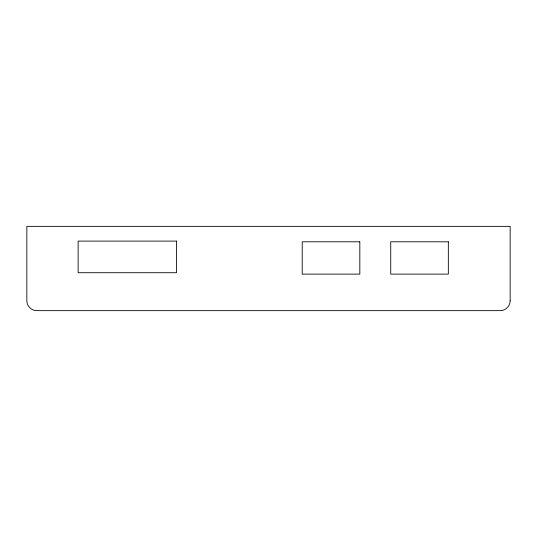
<?xml version="1.0" encoding="UTF-8"?>
<svg xmlns="http://www.w3.org/2000/svg" width="537" height="537" viewBox="0 0 537 537"><rect width="100%" height="100%" fill="white"/><g stroke="black" fill="none" stroke-linecap="round" stroke-linejoin="round"><path stroke-width="0.81" d="M510.15 300.814C510.184 306.077 505.579 310.681 500.316 310.648L36.684 310.648C31.421 310.681 26.816 306.077 26.85 300.814L26.85 226.352L510.15 226.352L510.15 300.814M176.478 241.106L78.134 241.106L78.134 272.715L176.478 272.715L176.478 241.106M359.824 241.804L302.217 241.804L302.217 274.118L359.824 274.118L359.824 241.804M448.335 241.804L390.728 241.804L390.728 274.118L448.335 274.118L448.335 241.804"/></g></svg>
